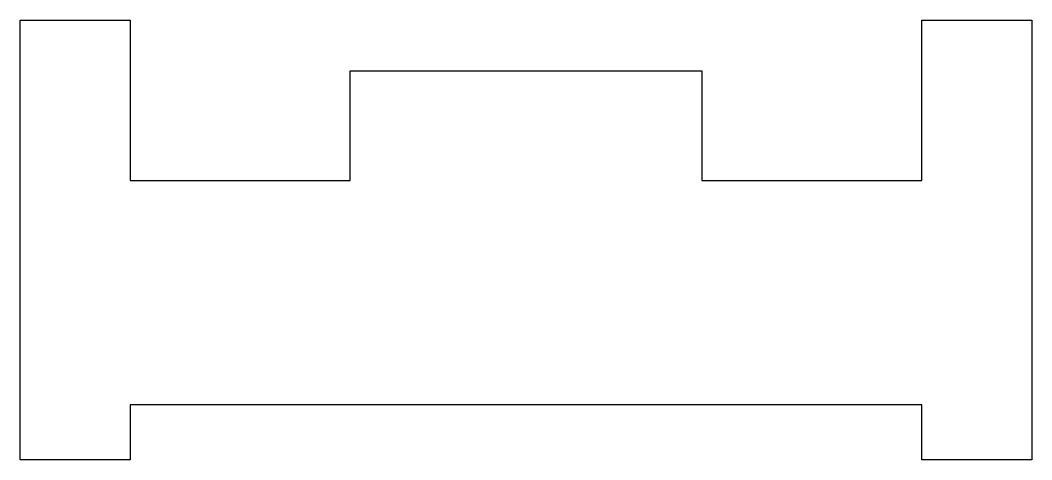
# Model space of a CAD drawing. Header units: millimetres. Extents: x -23 to 23, y -5 to 15.
import ezdxf

# ---------------------------------------------------------------- set-up
doc = ezdxf.new("R2010")
doc.units = ezdxf.units.MM
doc.layers.get('0').update_dxf_attribs({"linetype": 'CONTINUOUS'})

msp = doc.modelspace()

# ---------------------------------------------------------------- linework, layer by layer
msp.add_lwpolyline([(-18, 15), (-18, 7.7), (-8, 7.7), (-8, 12.7), (8, 12.7), (8, 7.7), (18, 7.7), (18, 15), (23, 15), (23, -5), (18, -5), (18, -2.5), (-18, -2.5), (-18, -5), (-23, -5), (-23, 15)], close=True)

doc.saveas('drawing.dxf')
